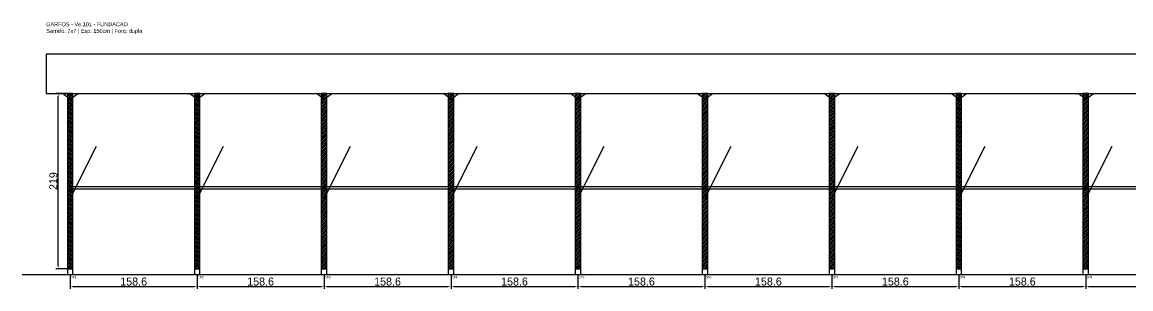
# Model space of a CAD drawing. Header units: metres. Extents: x -30 to 2787, y -25 to 308.
# Drawn here: x -30 to 1355, y -25 to 308 of the extents above; entities that cross this region are included whole.
import ezdxf

# ---------------------------------------------------------------- set-up
doc = ezdxf.new("R2010")
doc.units = ezdxf.units.M
for name, color, linetype in [('BARRA_ANCORAGEM', 1, 'Continuous'), ('COTA', 241, 'Continuous'), ('GARFOS OK', 3, 'Continuous'), ('NOME DA VIGA', 6, 'Continuous'), ('SARR_7x7', 40, 'Continuous'), ('TIRAS REESCORAMENTO', 252, 'Continuous'), ('VIGAS', 3, 'Continuous')]:
    doc.layers.add(name, color=color, linetype=linetype)
doc.dimstyles.new('EZ DXF', dxfattribs={"dimtxt": 10, "dimasz": 3.5, "dimexe": 3, "dimexo": 1.5, "dimgap": 1, "dimtad": 1, "dimdec": 1, "dimdsep": 46, "dimcen": 2.5, "dimazin": 3, "dimtfac": 1, "dimtmove": 0, "dimatfit": 3})

msp = doc.modelspace()

# ---------------------------------------------------------------- hatches: boundary and pattern name
at = {"layer": 'COTA'}
h = msp.add_hatch(dxfattribs=at)
h.set_pattern_fill('ANSI31', scale=0.5)
h.paths.add_polyline_path([(26.5, 0), (33.5, 0), (33.5, 219), (26.5, 219)])
h = msp.add_hatch(dxfattribs=at)
h.set_pattern_fill('ANSI31', scale=0.5)
h.paths.add_polyline_path([(185.13, 0), (192.13, 0), (192.13, 219), (185.13, 219)])
h = msp.add_hatch(dxfattribs=at)
h.set_pattern_fill('ANSI31', scale=0.5)
h.paths.add_polyline_path([(343.76, 0), (350.76, 0), (350.76, 219), (343.76, 219)])
h = msp.add_hatch(dxfattribs=at)
h.set_pattern_fill('ANSI31', scale=0.5)
h.paths.add_polyline_path([(502.4, 0), (509.4, 0), (509.4, 219), (502.4, 219)])
h = msp.add_hatch(dxfattribs=at)
h.set_pattern_fill('ANSI31', scale=0.5)
h.paths.add_polyline_path([(661.03, 0), (668.03, 0), (668.03, 219), (661.03, 219)])
h = msp.add_hatch(dxfattribs=at)
h.set_pattern_fill('ANSI31', scale=0.5)
h.paths.add_polyline_path([(819.66, 0), (826.66, 0), (826.66, 219), (819.66, 219)])
h = msp.add_hatch(dxfattribs=at)
h.set_pattern_fill('ANSI31', scale=0.5)
h.paths.add_polyline_path([(978.29, 0), (985.29, 0), (985.29, 219), (978.29, 219)])
h = msp.add_hatch(dxfattribs=at)
h.set_pattern_fill('ANSI31', scale=0.5)
h.paths.add_polyline_path([(1136.93, 0), (1143.93, 0), (1143.93, 219), (1136.93, 219)])
h = msp.add_hatch(dxfattribs=at)
h.set_pattern_fill('ANSI31', scale=0.5)
h.paths.add_polyline_path([(1295.56, 0), (1302.56, 0), (1302.56, 219), (1295.56, 219)])

# ---------------------------------------------------------------- linework, layer by layer
at = {"layer": 'BARRA_ANCORAGEM'}
for p, q in [((30, 87.6), (62.85, 153.3)), ((188.63, 87.6), (221.48, 153.3)), ((347.26, 87.6), (380.11, 153.3)), ((505.9, 87.6), (538.75, 153.3)), ((664.53, 87.6), (697.38, 153.3)), ((823.16, 87.6), (856.01, 153.3)), ((981.79, 87.6), (1014.64, 153.3)), ((1140.43, 87.6), (1173.28, 153.3)), ((1299.06, 87.6), (1331.91, 153.3))]:
    msp.add_line(p, q, dxfattribs=at)
at = {"layer": 'GARFOS OK'}
for p, q in [((30, 212), (20.5, 219)), ((20.5, 219), (39.5, 219)), ((30, 212), (39.5, 219)), ((188.63, 212), (179.13, 219)), ((179.13, 219), (198.13, 219)), ((188.63, 212), (198.13, 219)), ((347.26, 212), (337.76, 219)), ((337.76, 219), (356.76, 219)), ((347.26, 212), (356.76, 219)), ((505.9, 212), (496.4, 219)), ((496.4, 219), (515.4, 219)), ((505.9, 212), (515.4, 219)), ((664.53, 212), (655.03, 219)), ((655.03, 219), (674.03, 219)), ((664.53, 212), (674.03, 219)), ((823.16, 212), (813.66, 219)), ((813.66, 219), (832.66, 219)), ((823.16, 212), (832.66, 219)), ((981.79, 212), (972.29, 219)), ((972.29, 219), (991.29, 219)), ((981.79, 212), (991.29, 219)), ((1140.43, 212), (1130.93, 219)), ((1130.93, 219), (1149.93, 219)), ((1140.43, 212), (1149.93, 219)), ((1299.06, 212), (1289.56, 219)), ((1289.56, 219), (1308.56, 219)), ((1299.06, 212), (1308.56, 219))]:
    msp.add_line(p, q, dxfattribs=at)
at = {"layer": 'GARFOS OK', "linetype": 'CONTINUOUS'}
msp.add_line((-30, -7), (2786.75, -7), dxfattribs=at)
at = {"layer": 'GARFOS OK'}
for points in [[(26.5, 0), (33.5, 0), (33.5, 219), (26.5, 219), (26.5, 0)], [(185.13, 0), (192.13, 0), (192.13, 219), (185.13, 219), (185.13, 0)], [(343.76, 0), (350.76, 0), (350.76, 219), (343.76, 219), (343.76, 0)], [(502.4, 0), (509.4, 0), (509.4, 219), (502.4, 219), (502.4, 0)], [(661.03, 0), (668.03, 0), (668.03, 219), (661.03, 219), (661.03, 0)], [(819.66, 0), (826.66, 0), (826.66, 219), (819.66, 219), (819.66, 0)], [(978.29, 0), (985.29, 0), (985.29, 219), (978.29, 219), (978.29, 0)], [(1136.93, 0), (1143.93, 0), (1143.93, 219), (1136.93, 219), (1136.93, 0)], [(1295.56, 0), (1302.56, 0), (1302.56, 219), (1295.56, 219), (1295.56, 0)]]:
    msp.add_lwpolyline(points, dxfattribs=at)
at = {"layer": 'SARR_7x7'}
for points in [[(26.5, -7), (33.5, -7), (33.5, 0), (26.5, 0), (26.5, -7)], [(185.13, -7), (192.13, -7), (192.13, 0), (185.13, 0), (185.13, -7)], [(343.76, -7), (350.76, -7), (350.76, 0), (343.76, 0), (343.76, -7)], [(502.4, -7), (509.4, -7), (509.4, 0), (502.4, 0), (502.4, -7)], [(661.03, -7), (668.03, -7), (668.03, 0), (661.03, 0), (661.03, -7)], [(819.66, -7), (826.66, -7), (826.66, 0), (819.66, 0), (819.66, -7)], [(978.29, -7), (985.29, -7), (985.29, 0), (978.29, 0), (978.29, -7)], [(1136.93, -7), (1143.93, -7), (1143.93, 0), (1136.93, 0), (1136.93, -7)], [(1295.56, -7), (1302.56, -7), (1302.56, 0), (1295.56, 0), (1295.56, -7)]]:
    msp.add_lwpolyline(points, dxfattribs=at)
at = {"layer": 'TIRAS REESCORAMENTO'}
for points in [[(30, 100), (188.63, 100), (188.63, 102.5), (30, 102.5), (30, 100)], [(188.63, 100), (347.26, 100), (347.26, 102.5), (188.63, 102.5), (188.63, 100)], [(347.26, 100), (505.9, 100), (505.9, 102.5), (347.26, 102.5), (347.26, 100)], [(505.9, 100), (664.53, 100), (664.53, 102.5), (505.9, 102.5), (505.9, 100)], [(664.53, 100), (823.16, 100), (823.16, 102.5), (664.53, 102.5), (664.53, 100)], [(823.16, 100), (981.79, 100), (981.79, 102.5), (823.16, 102.5), (823.16, 100)], [(981.79, 100), (1140.43, 100), (1140.43, 102.5), (981.79, 102.5), (981.79, 100)], [(1140.43, 100), (1299.06, 100), (1299.06, 102.5), (1140.43, 102.5), (1140.43, 100)], [(1299.06, 100), (1457.69, 100), (1457.69, 102.5), (1299.06, 102.5), (1299.06, 100)]]:
    msp.add_lwpolyline(points, dxfattribs=at)
at = {"layer": 'VIGAS'}
msp.add_lwpolyline([(0, 219), (2756.75, 219), (2756.75, 268), (0, 268), (0, 219)], dxfattribs=at)

# ---------------------------------------------------------------- texts
at = {"layer": 'NOME DA VIGA'}
for s, p in [('GF1', (30, -12)), ('GF2', (188.63, -12)), ('GF3', (347.26, -12)), ('GF4', (505.9, -12)), ('GF5', (664.53, -12)), ('GF6', (823.16, -12)), ('GF7', (981.79, -12)), ('GF8', (1140.43, -12)), ('GF9', (1299.06, -12))]:
    msp.add_text(s, height=3, dxfattribs=at).set_placement(p)
at = {"layer": 'NOME DA VIGA', "insert": (0, 293), "char_height": 5, "attachment_point": 7}
msp.add_mtext('GARFOS - Ve.101 - FUNDACAO\\PSarrafo: 7x7 | Esp: 150cm | Forq: dupla', dxfattribs=at)

# ---------------------------------------------------------------- dimensions: what is measured, and where the dimension line sits
at = {"layer": 'COTA'}
msp.add_linear_dim(base=(15, 0), p1=(30, 0), p2=(30, 219), angle=90, dimstyle='EZ DXF', dxfattribs=at).render()
for base, p1, p2 in [((30, -22), (30, -7), (188.63, -7)), ((188.63, -22), (188.63, -7), (347.26, -7)), ((347.26, -22), (347.26, -7), (505.9, -7)), ((505.9, -22), (505.9, -7), (664.53, -7)), ((664.53, -22), (664.53, -7), (823.16, -7)), ((823.16, -22), (823.16, -7), (981.79, -7)), ((981.79, -22), (981.79, -7), (1140.43, -7)), ((1140.43, -22), (1140.43, -7), (1299.06, -7)), ((1299.06, -22), (1299.06, -7), (1457.69, -7))]:
    msp.add_linear_dim(base=base, p1=p1, p2=p2, dimstyle='EZ DXF', dxfattribs=at).render()

doc.saveas('drawing.dxf')
